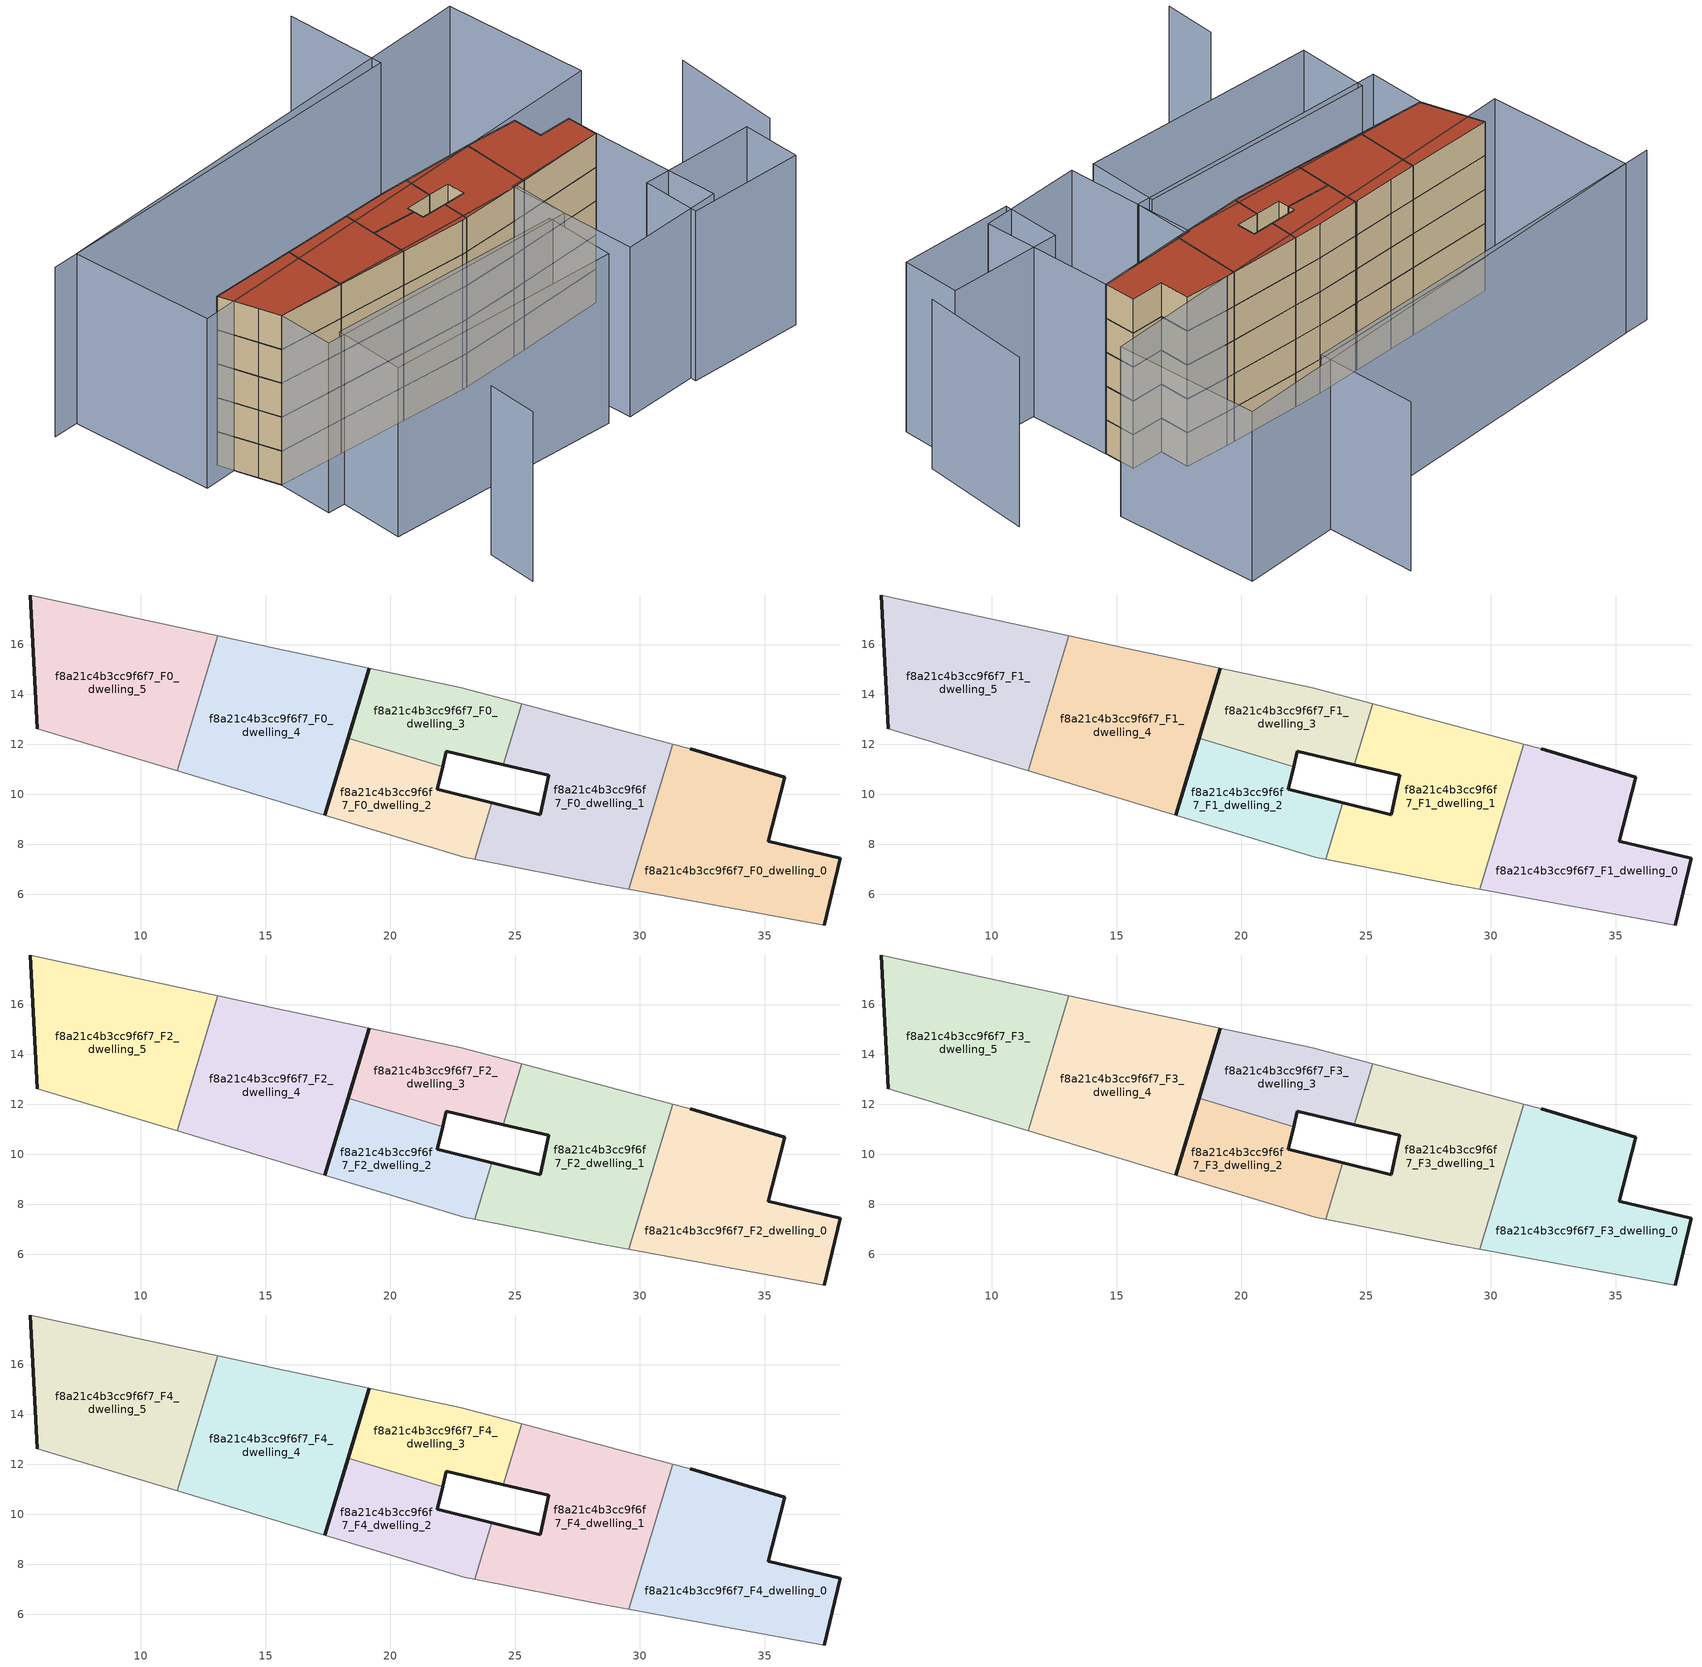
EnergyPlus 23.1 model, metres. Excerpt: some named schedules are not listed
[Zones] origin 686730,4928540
f8a21c4b3cc9f6f7_F0_dwelling_0
 floor ground (EU_floor_Construction): 37.38,4.76 38.02,7.43 35.14,8.12 35.8,10.68 32.02,11.83 31.31,12.01 29.56,6.19 z0
 wall outside (EU_wall_Construction): 32.02,11.83 35.8,10.68 35.14,8.12 38.02,7.43 37.38,4.76 z0:3
 wall adiabatic (EU_wall_Construction): 37.38,4.76 29.56,6.19 / 31.31,12.01 32.02,11.83 z0:3
 wall to f8a21c4b3cc9f6f7_F0_dwelling_1 (EU_wall_Construction): 29.56,6.19 31.31,12.01 z0:3
f8a21c4b3cc9f6f7_F0_dwelling_1
 floor ground (EU_floor_Construction): 29.56,6.19 31.31,12.01 25.26,13.63 24.52,11.19 26.35,10.75 26,9.18 24.06,9.67 23.38,7.39 28.44,6.39 z0
 wall outside (EU_wall_Construction): 24.06,9.67 26,9.18 26.35,10.75 24.52,11.19 z0:3
 wall to f8a21c4b3cc9f6f7_F0_dwelling_2 (EU_wall_Construction): 23.38,7.39 24.06,9.67 z0:3
 wall to f8a21c4b3cc9f6f7_F0_dwelling_3 (EU_wall_Construction): 24.52,11.19 25.26,13.63 z0:3
 wall adiabatic (EU_wall_Construction): 25.26,13.63 31.31,12.01 / 29.56,6.19 28.44,6.39 23.38,7.39 z0:3
f8a21c4b3cc9f6f7_F0_dwelling_2
 floor ground (EU_floor_Construction): 23.38,7.39 24.06,9.67 21.89,10.21 22.1,11.11 18.31,12.25 17.38,9.16 22.96,7.48 z0
 wall outside (EU_wall_Construction): 17.38,9.16 18.31,12.25 / 22.1,11.11 21.89,10.21 24.06,9.67 z0:3
 wall adiabatic (EU_wall_Construction): 23.38,7.39 22.96,7.48 17.38,9.16 z0:3
 wall to f8a21c4b3cc9f6f7_F0_dwelling_3 (EU_wall_Construction): 18.31,12.25 22.1,11.11 z0:3
f8a21c4b3cc9f6f7_F0_dwelling_3
 floor ground (EU_floor_Construction): 24.52,11.19 25.26,13.63 22.85,14.28 19.15,15.06 18.31,12.25 22.1,11.11 22.25,11.72 z0
 wall outside (EU_wall_Construction): 18.31,12.25 19.15,15.06 / 24.52,11.19 22.25,11.72 22.1,11.11 z0:3
 wall adiabatic (EU_wall_Construction): 19.15,15.06 22.85,14.28 25.26,13.63 z0:3
f8a21c4b3cc9f6f7_F0_dwelling_4
 floor ground (EU_floor_Construction): 17.38,9.16 19.15,15.06 18.97,15.09 15.47,15.83 13.09,16.34 11.46,10.94 z0
 wall outside (EU_wall_Construction): 19.15,15.06 17.38,9.16 z0:3
 wall adiabatic (EU_wall_Construction): 17.38,9.16 11.46,10.94 / 13.09,16.34 15.47,15.83 18.97,15.09 19.15,15.06 z0:3
 wall to f8a21c4b3cc9f6f7_F0_dwelling_5 (EU_wall_Construction): 11.46,10.94 13.09,16.34 z0:3
f8a21c4b3cc9f6f7_F0_dwelling_5
 floor ground (EU_floor_Construction): 11.46,10.94 13.09,16.34 5.58,17.99 5.75,14.54 5.85,12.63 z0
 wall outside (EU_wall_Construction): 5.85,12.63 5.75,14.54 5.58,17.99 z0:3
 wall adiabatic (EU_wall_Construction): 5.58,17.99 13.09,16.34 / 11.46,10.94 5.85,12.63 z0:3
f8a21c4b3cc9f6f7_F1_dwelling_0
 floor to f8a21c4b3cc9f6f7_F0_dwelling_0 (EU_floor_Construction): 37.38,4.76 38.02,7.43 35.14,8.12 35.8,10.68 32.02,11.83 31.31,12.01 29.56,6.19 z3
 wall outside (EU_wall_Construction): 32.02,11.83 35.8,10.68 35.14,8.12 38.02,7.43 37.38,4.76 z3:6
 wall adiabatic (EU_wall_Construction): 37.38,4.76 29.56,6.19 / 31.31,12.01 32.02,11.83 z3:6
 wall to f8a21c4b3cc9f6f7_F1_dwelling_1 (EU_wall_Construction): 29.56,6.19 31.31,12.01 z3:6
f8a21c4b3cc9f6f7_F1_dwelling_1
 floor to f8a21c4b3cc9f6f7_F0_dwelling_1 (EU_floor_Construction): 29.56,6.19 31.31,12.01 25.26,13.63 24.52,11.19 26.35,10.75 26,9.18 24.06,9.67 23.38,7.39 28.44,6.39 z3
 wall outside (EU_wall_Construction): 24.06,9.67 26,9.18 26.35,10.75 24.52,11.19 z3:6
 wall to f8a21c4b3cc9f6f7_F1_dwelling_2 (EU_wall_Construction): 23.38,7.39 24.06,9.67 z3:6
 wall to f8a21c4b3cc9f6f7_F1_dwelling_3 (EU_wall_Construction): 24.52,11.19 25.26,13.63 z3:6
 wall adiabatic (EU_wall_Construction): 25.26,13.63 31.31,12.01 / 29.56,6.19 28.44,6.39 23.38,7.39 z3:6
f8a21c4b3cc9f6f7_F1_dwelling_2
 floor to f8a21c4b3cc9f6f7_F0_dwelling_2 (EU_floor_Construction): 23.38,7.39 24.06,9.67 21.89,10.21 22.1,11.11 18.31,12.25 17.38,9.16 22.96,7.48 z3
 wall outside (EU_wall_Construction): 17.38,9.16 18.31,12.25 / 22.1,11.11 21.89,10.21 24.06,9.67 z3:6
 wall adiabatic (EU_wall_Construction): 23.38,7.39 22.96,7.48 17.38,9.16 z3:6
 wall to f8a21c4b3cc9f6f7_F1_dwelling_3 (EU_wall_Construction): 18.31,12.25 22.1,11.11 z3:6
f8a21c4b3cc9f6f7_F1_dwelling_3
 floor to f8a21c4b3cc9f6f7_F0_dwelling_3 (EU_floor_Construction): 24.52,11.19 25.26,13.63 22.85,14.28 19.15,15.06 18.31,12.25 22.1,11.11 22.25,11.72 z3
 wall outside (EU_wall_Construction): 18.31,12.25 19.15,15.06 / 24.52,11.19 22.25,11.72 22.1,11.11 z3:6
 wall adiabatic (EU_wall_Construction): 19.15,15.06 22.85,14.28 25.26,13.63 z3:6
f8a21c4b3cc9f6f7_F1_dwelling_4
 floor to f8a21c4b3cc9f6f7_F0_dwelling_4 (EU_floor_Construction): 17.38,9.16 19.15,15.06 18.97,15.09 15.47,15.83 13.09,16.34 11.46,10.94 z3
 wall outside (EU_wall_Construction): 19.15,15.06 17.38,9.16 z3:6
 wall adiabatic (EU_wall_Construction): 17.38,9.16 11.46,10.94 / 13.09,16.34 15.47,15.83 18.97,15.09 19.15,15.06 z3:6
 wall to f8a21c4b3cc9f6f7_F1_dwelling_5 (EU_wall_Construction): 11.46,10.94 13.09,16.34 z3:6
f8a21c4b3cc9f6f7_F1_dwelling_5
 floor to f8a21c4b3cc9f6f7_F0_dwelling_5 (EU_floor_Construction): 11.46,10.94 13.09,16.34 5.58,17.99 5.75,14.54 5.85,12.63 z3
 wall outside (EU_wall_Construction): 5.85,12.63 5.75,14.54 5.58,17.99 z3:6
 wall adiabatic (EU_wall_Construction): 5.58,17.99 13.09,16.34 / 11.46,10.94 5.85,12.63 z3:6
f8a21c4b3cc9f6f7_F2_dwelling_0
 floor to f8a21c4b3cc9f6f7_F1_dwelling_0 (EU_floor_Construction): 37.38,4.76 38.02,7.43 35.14,8.12 35.8,10.68 32.02,11.83 31.31,12.01 29.56,6.19 z6
 wall outside (EU_wall_Construction): 32.02,11.83 35.8,10.68 35.14,8.12 38.02,7.43 37.38,4.76 z6:9
 wall adiabatic (EU_wall_Construction): 37.38,4.76 29.56,6.19 / 31.31,12.01 32.02,11.83 z6:9
 wall to f8a21c4b3cc9f6f7_F2_dwelling_1 (EU_wall_Construction): 29.56,6.19 31.31,12.01 z6:9
f8a21c4b3cc9f6f7_F2_dwelling_1
 floor to f8a21c4b3cc9f6f7_F1_dwelling_1 (EU_floor_Construction): 29.56,6.19 31.31,12.01 25.26,13.63 24.52,11.19 26.35,10.75 26,9.18 24.06,9.67 23.38,7.39 28.44,6.39 z6
 wall outside (EU_wall_Construction): 24.06,9.67 26,9.18 26.35,10.75 24.52,11.19 z6:9
 wall to f8a21c4b3cc9f6f7_F2_dwelling_2 (EU_wall_Construction): 23.38,7.39 24.06,9.67 z6:9
 wall to f8a21c4b3cc9f6f7_F2_dwelling_3 (EU_wall_Construction): 24.52,11.19 25.26,13.63 z6:9
 wall adiabatic (EU_wall_Construction): 25.26,13.63 31.31,12.01 / 29.56,6.19 28.44,6.39 23.38,7.39 z6:9
f8a21c4b3cc9f6f7_F2_dwelling_2
 floor to f8a21c4b3cc9f6f7_F1_dwelling_2 (EU_floor_Construction): 23.38,7.39 24.06,9.67 21.89,10.21 22.1,11.11 18.31,12.25 17.38,9.16 22.96,7.48 z6
 wall outside (EU_wall_Construction): 17.38,9.16 18.31,12.25 / 22.1,11.11 21.89,10.21 24.06,9.67 z6:9
 wall adiabatic (EU_wall_Construction): 23.38,7.39 22.96,7.48 17.38,9.16 z6:9
 wall to f8a21c4b3cc9f6f7_F2_dwelling_3 (EU_wall_Construction): 18.31,12.25 22.1,11.11 z6:9
f8a21c4b3cc9f6f7_F2_dwelling_3
 floor to f8a21c4b3cc9f6f7_F1_dwelling_3 (EU_floor_Construction): 24.52,11.19 25.26,13.63 22.85,14.28 19.15,15.06 18.31,12.25 22.1,11.11 22.25,11.72 z6
 wall outside (EU_wall_Construction): 18.31,12.25 19.15,15.06 / 24.52,11.19 22.25,11.72 22.1,11.11 z6:9
 wall adiabatic (EU_wall_Construction): 19.15,15.06 22.85,14.28 25.26,13.63 z6:9
f8a21c4b3cc9f6f7_F2_dwelling_4
 floor to f8a21c4b3cc9f6f7_F1_dwelling_4 (EU_floor_Construction): 17.38,9.16 19.15,15.06 18.97,15.09 15.47,15.83 13.09,16.34 11.46,10.94 z6
 wall outside (EU_wall_Construction): 19.15,15.06 17.38,9.16 z6:9
 wall adiabatic (EU_wall_Construction): 17.38,9.16 11.46,10.94 / 13.09,16.34 15.47,15.83 18.97,15.09 19.15,15.06 z6:9
 wall to f8a21c4b3cc9f6f7_F2_dwelling_5 (EU_wall_Construction): 11.46,10.94 13.09,16.34 z6:9
f8a21c4b3cc9f6f7_F2_dwelling_5
 floor to f8a21c4b3cc9f6f7_F1_dwelling_5 (EU_floor_Construction): 11.46,10.94 13.09,16.34 5.58,17.99 5.75,14.54 5.85,12.63 z6
 wall outside (EU_wall_Construction): 5.85,12.63 5.75,14.54 5.58,17.99 z6:9
 wall adiabatic (EU_wall_Construction): 5.58,17.99 13.09,16.34 / 11.46,10.94 5.85,12.63 z6:9
f8a21c4b3cc9f6f7_F3_dwelling_0
 floor to f8a21c4b3cc9f6f7_F2_dwelling_0 (EU_floor_Construction): 37.38,4.76 38.02,7.43 35.14,8.12 35.8,10.68 32.02,11.83 31.31,12.01 29.56,6.19 z9
 wall outside (EU_wall_Construction): 32.02,11.83 35.8,10.68 35.14,8.12 38.02,7.43 37.38,4.76 z9:12
 wall adiabatic (EU_wall_Construction): 37.38,4.76 29.56,6.19 / 31.31,12.01 32.02,11.83 z9:12
 wall to f8a21c4b3cc9f6f7_F3_dwelling_1 (EU_wall_Construction): 29.56,6.19 31.31,12.01 z9:12
f8a21c4b3cc9f6f7_F3_dwelling_1
 floor to f8a21c4b3cc9f6f7_F2_dwelling_1 (EU_floor_Construction): 29.56,6.19 31.31,12.01 25.26,13.63 24.52,11.19 26.35,10.75 26,9.18 24.06,9.67 23.38,7.39 28.44,6.39 z9
 wall outside (EU_wall_Construction): 24.06,9.67 26,9.18 26.35,10.75 24.52,11.19 z9:12
 wall to f8a21c4b3cc9f6f7_F3_dwelling_2 (EU_wall_Construction): 23.38,7.39 24.06,9.67 z9:12
 wall to f8a21c4b3cc9f6f7_F3_dwelling_3 (EU_wall_Construction): 24.52,11.19 25.26,13.63 z9:12
 wall adiabatic (EU_wall_Construction): 25.26,13.63 31.31,12.01 / 29.56,6.19 28.44,6.39 23.38,7.39 z9:12
f8a21c4b3cc9f6f7_F3_dwelling_2
 floor to f8a21c4b3cc9f6f7_F2_dwelling_2 (EU_floor_Construction): 23.38,7.39 24.06,9.67 21.89,10.21 22.1,11.11 18.31,12.25 17.38,9.16 22.96,7.48 z9
 wall outside (EU_wall_Construction): 17.38,9.16 18.31,12.25 / 22.1,11.11 21.89,10.21 24.06,9.67 z9:12
 wall adiabatic (EU_wall_Construction): 23.38,7.39 22.96,7.48 17.38,9.16 z9:12
 wall to f8a21c4b3cc9f6f7_F3_dwelling_3 (EU_wall_Construction): 18.31,12.25 22.1,11.11 z9:12
f8a21c4b3cc9f6f7_F3_dwelling_3
 floor to f8a21c4b3cc9f6f7_F2_dwelling_3 (EU_floor_Construction): 24.52,11.19 25.26,13.63 22.85,14.28 19.15,15.06 18.31,12.25 22.1,11.11 22.25,11.72 z9
 wall outside (EU_wall_Construction): 18.31,12.25 19.15,15.06 / 24.52,11.19 22.25,11.72 22.1,11.11 z9:12
 wall adiabatic (EU_wall_Construction): 19.15,15.06 22.85,14.28 25.26,13.63 z9:12
f8a21c4b3cc9f6f7_F3_dwelling_4
 floor to f8a21c4b3cc9f6f7_F2_dwelling_4 (EU_floor_Construction): 17.38,9.16 19.15,15.06 18.97,15.09 15.47,15.83 13.09,16.34 11.46,10.94 z9
 wall outside (EU_wall_Construction): 19.15,15.06 17.38,9.16 z9:12
 wall adiabatic (EU_wall_Construction): 17.38,9.16 11.46,10.94 / 13.09,16.34 15.47,15.83 18.97,15.09 19.15,15.06 z9:12
 wall to f8a21c4b3cc9f6f7_F3_dwelling_5 (EU_wall_Construction): 11.46,10.94 13.09,16.34 z9:12
f8a21c4b3cc9f6f7_F3_dwelling_5
 floor to f8a21c4b3cc9f6f7_F2_dwelling_5 (EU_floor_Construction): 11.46,10.94 13.09,16.34 5.58,17.99 5.75,14.54 5.85,12.63 z9
 wall outside (EU_wall_Construction): 5.85,12.63 5.75,14.54 5.58,17.99 z9:12
 wall adiabatic (EU_wall_Construction): 5.58,17.99 13.09,16.34 / 11.46,10.94 5.85,12.63 z9:12
f8a21c4b3cc9f6f7_F4_dwelling_0
 floor to f8a21c4b3cc9f6f7_F3_dwelling_0 (EU_floor_Construction): 37.38,4.76 38.02,7.43 35.14,8.12 35.8,10.68 32.02,11.83 31.31,12.01 29.56,6.19 z12
 wall outside (EU_wall_Construction): 32.02,11.83 35.8,10.68 35.14,8.12 38.02,7.43 37.38,4.76 z12:15
 wall adiabatic (EU_wall_Construction): 37.38,4.76 29.56,6.19 / 31.31,12.01 32.02,11.83 z12:15
 wall to f8a21c4b3cc9f6f7_F4_dwelling_1 (EU_wall_Construction): 29.56,6.19 31.31,12.01 z12:15
 roof outside (EU_roof_Construction): 35.8,10.68 35.14,8.12 38.02,7.43 37.38,4.76 29.56,6.19 31.31,12.01 32.02,11.83 z15
f8a21c4b3cc9f6f7_F4_dwelling_1
 floor to f8a21c4b3cc9f6f7_F3_dwelling_1 (EU_floor_Construction): 29.56,6.19 31.31,12.01 25.26,13.63 24.52,11.19 26.35,10.75 26,9.18 24.06,9.67 23.38,7.39 28.44,6.39 z12
 wall outside (EU_wall_Construction): 24.06,9.67 26,9.18 26.35,10.75 24.52,11.19 z12:15
 wall to f8a21c4b3cc9f6f7_F4_dwelling_2 (EU_wall_Construction): 23.38,7.39 24.06,9.67 z12:15
 wall to f8a21c4b3cc9f6f7_F4_dwelling_3 (EU_wall_Construction): 24.52,11.19 25.26,13.63 z12:15
 wall adiabatic (EU_wall_Construction): 25.26,13.63 31.31,12.01 / 29.56,6.19 28.44,6.39 23.38,7.39 z12:15
 roof outside (EU_roof_Construction): 31.31,12.01 29.56,6.19 28.44,6.39 23.38,7.39 24.06,9.67 26,9.18 26.35,10.75 24.52,11.19 25.26,13.63 z15
f8a21c4b3cc9f6f7_F4_dwelling_2
 floor to f8a21c4b3cc9f6f7_F3_dwelling_2 (EU_floor_Construction): 23.38,7.39 24.06,9.67 21.89,10.21 22.1,11.11 18.31,12.25 17.38,9.16 22.96,7.48 z12
 wall outside (EU_wall_Construction): 17.38,9.16 18.31,12.25 / 22.1,11.11 21.89,10.21 24.06,9.67 z12:15
 wall adiabatic (EU_wall_Construction): 23.38,7.39 22.96,7.48 17.38,9.16 z12:15
 wall to f8a21c4b3cc9f6f7_F4_dwelling_3 (EU_wall_Construction): 18.31,12.25 22.1,11.11 z12:15
 roof outside (EU_roof_Construction): 22.1,11.11 21.89,10.21 24.06,9.67 23.38,7.39 22.96,7.48 17.38,9.16 18.31,12.25 z15
f8a21c4b3cc9f6f7_F4_dwelling_3
 floor to f8a21c4b3cc9f6f7_F3_dwelling_3 (EU_floor_Construction): 24.52,11.19 25.26,13.63 22.85,14.28 19.15,15.06 18.31,12.25 22.1,11.11 22.25,11.72 z12
 wall outside (EU_wall_Construction): 18.31,12.25 19.15,15.06 / 24.52,11.19 22.25,11.72 22.1,11.11 z12:15
 wall adiabatic (EU_wall_Construction): 19.15,15.06 22.85,14.28 25.26,13.63 z12:15
 roof outside (EU_roof_Construction): 25.26,13.63 24.52,11.19 22.25,11.72 22.1,11.11 18.31,12.25 19.15,15.06 22.85,14.28 z15
f8a21c4b3cc9f6f7_F4_dwelling_4
 floor to f8a21c4b3cc9f6f7_F3_dwelling_4 (EU_floor_Construction): 17.38,9.16 19.15,15.06 18.97,15.09 15.47,15.83 13.09,16.34 11.46,10.94 z12
 wall outside (EU_wall_Construction): 19.15,15.06 17.38,9.16 z12:15
 wall adiabatic (EU_wall_Construction): 17.38,9.16 11.46,10.94 / 13.09,16.34 15.47,15.83 18.97,15.09 19.15,15.06 z12:15
 wall to f8a21c4b3cc9f6f7_F4_dwelling_5 (EU_wall_Construction): 11.46,10.94 13.09,16.34 z12:15
 roof outside (EU_roof_Construction): 18.97,15.09 19.15,15.06 17.38,9.16 11.46,10.94 13.09,16.34 15.47,15.83 z15
f8a21c4b3cc9f6f7_F4_dwelling_5
 floor to f8a21c4b3cc9f6f7_F3_dwelling_5 (EU_floor_Construction): 11.46,10.94 13.09,16.34 5.58,17.99 5.75,14.54 5.85,12.63 z12
 wall outside (EU_wall_Construction): 5.85,12.63 5.75,14.54 5.58,17.99 z12:15
 wall adiabatic (EU_wall_Construction): 5.58,17.99 13.09,16.34 / 11.46,10.94 5.85,12.63 z12:15
 roof outside (EU_roof_Construction): 13.09,16.34 11.46,10.94 5.85,12.63 5.75,14.54 5.58,17.99 z15
shading: 4.64,-9.22 5.95,-4.94 / 45.43,-5.12 48.57,4.05 / 38.92,31.36 37.13,22.77 / 37.13,22.77 2.77,29.92 / 24.69,-3.81 4.5,2.01 / 4.5,2.01 6.22,8 / 6.22,8 26.42,2.18 / 26.42,2.18 24.69,-3.81 / 42.32,-9.14 32.54,-6.49 / 32.54,-6.49 33.87,-1.59 / 33.87,-1.59 43.65,-4.24 / 43.65,-4.24 42.32,-9.14 / 26.19,-4.71 28.47,6.57 / 28.47,6.57 37.38,4.77 / 37.38,4.77 35.1,-6.51 / 35.1,-6.51 26.19,-4.71 / 5.01,29.48 45.88,22.11 / 45.88,22.11 43.65,9.73 / 43.65,9.73 2.78,17.1 / 2.78,17.1 5.01,29.48 / 5.85,12.64 28.76,6.3 / 28.76,6.3 27.46,1.6 / 27.46,1.6 4.55,7.94 / 4.55,7.94 5.85,12.64 z0:15
[Building]
EU S2 Campaign: North Axis=0; Terrain=City; Solar Distribution=FullExterior
[Site:Location]
Bologna: Latitude=44.5; Longitude=11.25; Time Zone=1; Elevation=37
[SizingPeriod:WeatherFileDays]
AnnualSizingPeriod: Begin Month=1; Begin Day of Month=1; End Month=12; End Day of Month=31; Day of Week for Start Day=Monday; Use Weather File Daylight Saving Period=No; Use Weather File Rain and Snow Indicators=No
[MATERIAL]
EU_InternalMass_Material: Roughness=MediumRough; Thickness=0.1; Conductivity=1; Density=1800; Specific Heat=900; Thermal Absorptance=0.9; Solar Absorptance=0.7; Visible Absorptance=0.7
[MATERIAL:NOMASS] Roughness=MediumRough; Thermal Absorptance=0.9; Solar Absorptance=0.7; Visible Absorptance=0.7
Name | Thermal Resistance
EU_wall_NoMass | 0.779417
EU_roof_NoMass | 0.435466
EU_floor_NoMass | 0.588222
[CONSTRUCTION]
EU_wall_Construction: EU_wall_NoMass
EU_roof_Construction: EU_roof_NoMass
EU_floor_Construction: EU_floor_NoMass
EU_InternalMass_Construction: EU_InternalMass_Material
[ZONE] Type=1; Multiplier=1; Ceiling Height=autocalculate; Floor Area=autocalculate; Part of Total Floor Area=Yes
Name | Volume
f8a21c4b3cc9f6f7_F0_dwelling_0; f8a21c4b3cc9f6f7_F1_dwelling_0; f8a21c4b3cc9f6f7_F2_dwelling_0; f8a21c4b3cc9f6f7_F3_dwelling_0; f8a21c4b3cc9f6f7_F4_dwelling_0 | 109.214
f8a21c4b3cc9f6f7_F0_dwelling_1; f8a21c4b3cc9f6f7_F1_dwelling_1; f8a21c4b3cc9f6f7_F2_dwelling_1; f8a21c4b3cc9f6f7_F3_dwelling_1; f8a21c4b3cc9f6f7_F4_dwelling_1; f8a21c4b3cc9f6f7_F0_dwelling_4; f8a21c4b3cc9f6f7_F1_dwelling_4; f8a21c4b3cc9f6f7_F2_dwelling_4; f8a21c4b3cc9f6f7_F3_dwelling_4; f8a21c4b3cc9f6f7_F4_dwelling_4 | 109.211
f8a21c4b3cc9f6f7_F0_dwelling_2; f8a21c4b3cc9f6f7_F1_dwelling_2; f8a21c4b3cc9f6f7_F2_dwelling_2; f8a21c4b3cc9f6f7_F3_dwelling_2; f8a21c4b3cc9f6f7_F4_dwelling_2 | 54.6116
f8a21c4b3cc9f6f7_F0_dwelling_3; f8a21c4b3cc9f6f7_F1_dwelling_3; f8a21c4b3cc9f6f7_F2_dwelling_3; f8a21c4b3cc9f6f7_F3_dwelling_3; f8a21c4b3cc9f6f7_F4_dwelling_3 | 54.6101
f8a21c4b3cc9f6f7_F0_dwelling_5; f8a21c4b3cc9f6f7_F1_dwelling_5; f8a21c4b3cc9f6f7_F2_dwelling_5; f8a21c4b3cc9f6f7_F3_dwelling_5; f8a21c4b3cc9f6f7_F4_dwelling_5 | 109.229
[INTERNALMASS] Construction=EU_InternalMass_Construction
Name | Zone or ZoneList | Surface Area
f8a21c4b3cc9f6f7_F0_dwelling_0_EU_InternalMass | f8a21c4b3cc9f6f7_F0_dwelling_0 | 36.4046
f8a21c4b3cc9f6f7_F0_dwelling_1_EU_InternalMass | f8a21c4b3cc9f6f7_F0_dwelling_1 | 36.4038
f8a21c4b3cc9f6f7_F0_dwelling_2_EU_InternalMass | f8a21c4b3cc9f6f7_F0_dwelling_2 | 18.2039
f8a21c4b3cc9f6f7_F0_dwelling_3_EU_InternalMass | f8a21c4b3cc9f6f7_F0_dwelling_3 | 18.203
f8a21c4b3cc9f6f7_F0_dwelling_4_EU_InternalMass | f8a21c4b3cc9f6f7_F0_dwelling_4 | 36.4036
f8a21c4b3cc9f6f7_F0_dwelling_5_EU_InternalMass | f8a21c4b3cc9f6f7_F0_dwelling_5 | 36.4093
f8a21c4b3cc9f6f7_F1_dwelling_0_EU_InternalMass | f8a21c4b3cc9f6f7_F1_dwelling_0 | 36.4046
f8a21c4b3cc9f6f7_F1_dwelling_1_EU_InternalMass | f8a21c4b3cc9f6f7_F1_dwelling_1 | 36.4038
f8a21c4b3cc9f6f7_F1_dwelling_2_EU_InternalMass | f8a21c4b3cc9f6f7_F1_dwelling_2 | 18.2039
f8a21c4b3cc9f6f7_F1_dwelling_3_EU_InternalMass | f8a21c4b3cc9f6f7_F1_dwelling_3 | 18.203
f8a21c4b3cc9f6f7_F1_dwelling_4_EU_InternalMass | f8a21c4b3cc9f6f7_F1_dwelling_4 | 36.4036
f8a21c4b3cc9f6f7_F1_dwelling_5_EU_InternalMass | f8a21c4b3cc9f6f7_F1_dwelling_5 | 36.4093
f8a21c4b3cc9f6f7_F2_dwelling_0_EU_InternalMass | f8a21c4b3cc9f6f7_F2_dwelling_0 | 36.4046
f8a21c4b3cc9f6f7_F2_dwelling_1_EU_InternalMass | f8a21c4b3cc9f6f7_F2_dwelling_1 | 36.4038
f8a21c4b3cc9f6f7_F2_dwelling_2_EU_InternalMass | f8a21c4b3cc9f6f7_F2_dwelling_2 | 18.2039
f8a21c4b3cc9f6f7_F2_dwelling_3_EU_InternalMass | f8a21c4b3cc9f6f7_F2_dwelling_3 | 18.203
f8a21c4b3cc9f6f7_F2_dwelling_4_EU_InternalMass | f8a21c4b3cc9f6f7_F2_dwelling_4 | 36.4036
f8a21c4b3cc9f6f7_F2_dwelling_5_EU_InternalMass | f8a21c4b3cc9f6f7_F2_dwelling_5 | 36.4093
f8a21c4b3cc9f6f7_F3_dwelling_0_EU_InternalMass | f8a21c4b3cc9f6f7_F3_dwelling_0 | 36.4046
f8a21c4b3cc9f6f7_F3_dwelling_1_EU_InternalMass | f8a21c4b3cc9f6f7_F3_dwelling_1 | 36.4038
f8a21c4b3cc9f6f7_F3_dwelling_2_EU_InternalMass | f8a21c4b3cc9f6f7_F3_dwelling_2 | 18.2039
f8a21c4b3cc9f6f7_F3_dwelling_3_EU_InternalMass | f8a21c4b3cc9f6f7_F3_dwelling_3 | 18.203
f8a21c4b3cc9f6f7_F3_dwelling_4_EU_InternalMass | f8a21c4b3cc9f6f7_F3_dwelling_4 | 36.4036
f8a21c4b3cc9f6f7_F3_dwelling_5_EU_InternalMass | f8a21c4b3cc9f6f7_F3_dwelling_5 | 36.4093
f8a21c4b3cc9f6f7_F4_dwelling_0_EU_InternalMass | f8a21c4b3cc9f6f7_F4_dwelling_0 | 36.4046
f8a21c4b3cc9f6f7_F4_dwelling_1_EU_InternalMass | f8a21c4b3cc9f6f7_F4_dwelling_1 | 36.4038
f8a21c4b3cc9f6f7_F4_dwelling_2_EU_InternalMass | f8a21c4b3cc9f6f7_F4_dwelling_2 | 18.2039
f8a21c4b3cc9f6f7_F4_dwelling_3_EU_InternalMass | f8a21c4b3cc9f6f7_F4_dwelling_3 | 18.203
f8a21c4b3cc9f6f7_F4_dwelling_4_EU_InternalMass | f8a21c4b3cc9f6f7_F4_dwelling_4 | 36.4036
f8a21c4b3cc9f6f7_F4_dwelling_5_EU_InternalMass | f8a21c4b3cc9f6f7_F4_dwelling_5 | 36.4093
[OTHEREQUIPMENT] Fuel Type=Electricity; Design Level Calculation Method=Watts/Area; Power per Zone Floor Area=1; Fraction Latent=0; Fraction Radiant=0; Fraction Lost=0; Carbon Dioxide Generation Rate=0; EndUse Subcategory=EU_Step8_InternalGains
Name | Zone or ZoneList or Space or SpaceList | Schedule
EU_Step8_InternalGain_f8a21c4b3cc9f6f7_F0_dwelling_0_f000 | f8a21c4b3cc9f6f7_F0_dwelling_0 | EU_Step8_GainSchedule_f8a21c4b3cc9f6f7_F0_dwelling_0_f000
EU_Step8_InternalGain_f8a21c4b3cc9f6f7_F0_dwelling_1_f000 | f8a21c4b3cc9f6f7_F0_dwelling_1 | EU_Step8_GainSchedule_f8a21c4b3cc9f6f7_F0_dwelling_1_f000
EU_Step8_InternalGain_f8a21c4b3cc9f6f7_F0_dwelling_2_f000 | f8a21c4b3cc9f6f7_F0_dwelling_2 | EU_Step8_GainSchedule_f8a21c4b3cc9f6f7_F0_dwelling_2_f000
EU_Step8_InternalGain_f8a21c4b3cc9f6f7_F0_dwelling_3_f000 | f8a21c4b3cc9f6f7_F0_dwelling_3 | EU_Step8_GainSchedule_f8a21c4b3cc9f6f7_F0_dwelling_3_f000
EU_Step8_InternalGain_f8a21c4b3cc9f6f7_F0_dwelling_4_f000 | f8a21c4b3cc9f6f7_F0_dwelling_4 | EU_Step8_GainSchedule_f8a21c4b3cc9f6f7_F0_dwelling_4_f000
EU_Step8_InternalGain_f8a21c4b3cc9f6f7_F0_dwelling_5_f000 | f8a21c4b3cc9f6f7_F0_dwelling_5 | EU_Step8_GainSchedule_f8a21c4b3cc9f6f7_F0_dwelling_5_f000
EU_Step8_InternalGain_f8a21c4b3cc9f6f7_F1_dwelling_0_f000 | f8a21c4b3cc9f6f7_F1_dwelling_0 | EU_Step8_GainSchedule_f8a21c4b3cc9f6f7_F1_dwelling_0_f000
EU_Step8_InternalGain_f8a21c4b3cc9f6f7_F1_dwelling_1_f000 | f8a21c4b3cc9f6f7_F1_dwelling_1 | EU_Step8_GainSchedule_f8a21c4b3cc9f6f7_F1_dwelling_1_f000
EU_Step8_InternalGain_f8a21c4b3cc9f6f7_F1_dwelling_2_f000 | f8a21c4b3cc9f6f7_F1_dwelling_2 | EU_Step8_GainSchedule_f8a21c4b3cc9f6f7_F1_dwelling_2_f000
EU_Step8_InternalGain_f8a21c4b3cc9f6f7_F1_dwelling_3_f000 | f8a21c4b3cc9f6f7_F1_dwelling_3 | EU_Step8_GainSchedule_f8a21c4b3cc9f6f7_F1_dwelling_3_f000
EU_Step8_InternalGain_f8a21c4b3cc9f6f7_F1_dwelling_4_f000 | f8a21c4b3cc9f6f7_F1_dwelling_4 | EU_Step8_GainSchedule_f8a21c4b3cc9f6f7_F1_dwelling_4_f000
EU_Step8_InternalGain_f8a21c4b3cc9f6f7_F1_dwelling_5_f000 | f8a21c4b3cc9f6f7_F1_dwelling_5 | EU_Step8_GainSchedule_f8a21c4b3cc9f6f7_F1_dwelling_5_f000
EU_Step8_InternalGain_f8a21c4b3cc9f6f7_F2_dwelling_0_f000 | f8a21c4b3cc9f6f7_F2_dwelling_0 | EU_Step8_GainSchedule_f8a21c4b3cc9f6f7_F2_dwelling_0_f000
EU_Step8_InternalGain_f8a21c4b3cc9f6f7_F2_dwelling_1_f000 | f8a21c4b3cc9f6f7_F2_dwelling_1 | EU_Step8_GainSchedule_f8a21c4b3cc9f6f7_F2_dwelling_1_f000
EU_Step8_InternalGain_f8a21c4b3cc9f6f7_F2_dwelling_2_f000 | f8a21c4b3cc9f6f7_F2_dwelling_2 | EU_Step8_GainSchedule_f8a21c4b3cc9f6f7_F2_dwelling_2_f000
EU_Step8_InternalGain_f8a21c4b3cc9f6f7_F2_dwelling_3_f000 | f8a21c4b3cc9f6f7_F2_dwelling_3 | EU_Step8_GainSchedule_f8a21c4b3cc9f6f7_F2_dwelling_3_f000
EU_Step8_InternalGain_f8a21c4b3cc9f6f7_F2_dwelling_4_f000 | f8a21c4b3cc9f6f7_F2_dwelling_4 | EU_Step8_GainSchedule_f8a21c4b3cc9f6f7_F2_dwelling_4_f000
EU_Step8_InternalGain_f8a21c4b3cc9f6f7_F2_dwelling_5_f000 | f8a21c4b3cc9f6f7_F2_dwelling_5 | EU_Step8_GainSchedule_f8a21c4b3cc9f6f7_F2_dwelling_5_f000
EU_Step8_InternalGain_f8a21c4b3cc9f6f7_F3_dwelling_0_f000 | f8a21c4b3cc9f6f7_F3_dwelling_0 | EU_Step8_GainSchedule_f8a21c4b3cc9f6f7_F3_dwelling_0_f000
EU_Step8_InternalGain_f8a21c4b3cc9f6f7_F3_dwelling_1_f000 | f8a21c4b3cc9f6f7_F3_dwelling_1 | EU_Step8_GainSchedule_f8a21c4b3cc9f6f7_F3_dwelling_1_f000
EU_Step8_InternalGain_f8a21c4b3cc9f6f7_F3_dwelling_2_f000 | f8a21c4b3cc9f6f7_F3_dwelling_2 | EU_Step8_GainSchedule_f8a21c4b3cc9f6f7_F3_dwelling_2_f000
EU_Step8_InternalGain_f8a21c4b3cc9f6f7_F3_dwelling_3_f000 | f8a21c4b3cc9f6f7_F3_dwelling_3 | EU_Step8_GainSchedule_f8a21c4b3cc9f6f7_F3_dwelling_3_f000
EU_Step8_InternalGain_f8a21c4b3cc9f6f7_F3_dwelling_4_f000 | f8a21c4b3cc9f6f7_F3_dwelling_4 | EU_Step8_GainSchedule_f8a21c4b3cc9f6f7_F3_dwelling_4_f000
EU_Step8_InternalGain_f8a21c4b3cc9f6f7_F3_dwelling_5_f000 | f8a21c4b3cc9f6f7_F3_dwelling_5 | EU_Step8_GainSchedule_f8a21c4b3cc9f6f7_F3_dwelling_5_f000
EU_Step8_InternalGain_f8a21c4b3cc9f6f7_F4_dwelling_0_f000 | f8a21c4b3cc9f6f7_F4_dwelling_0 | EU_Step8_GainSchedule_f8a21c4b3cc9f6f7_F4_dwelling_0_f000
EU_Step8_InternalGain_f8a21c4b3cc9f6f7_F4_dwelling_1_f000 | f8a21c4b3cc9f6f7_F4_dwelling_1 | EU_Step8_GainSchedule_f8a21c4b3cc9f6f7_F4_dwelling_1_f000
EU_Step8_InternalGain_f8a21c4b3cc9f6f7_F4_dwelling_2_f000 | f8a21c4b3cc9f6f7_F4_dwelling_2 | EU_Step8_GainSchedule_f8a21c4b3cc9f6f7_F4_dwelling_2_f000
EU_Step8_InternalGain_f8a21c4b3cc9f6f7_F4_dwelling_3_f000 | f8a21c4b3cc9f6f7_F4_dwelling_3 | EU_Step8_GainSchedule_f8a21c4b3cc9f6f7_F4_dwelling_3_f000
EU_Step8_InternalGain_f8a21c4b3cc9f6f7_F4_dwelling_4_f000 | f8a21c4b3cc9f6f7_F4_dwelling_4 | EU_Step8_GainSchedule_f8a21c4b3cc9f6f7_F4_dwelling_4_f000
EU_Step8_InternalGain_f8a21c4b3cc9f6f7_F4_dwelling_5_f000 | f8a21c4b3cc9f6f7_F4_dwelling_5 | EU_Step8_GainSchedule_f8a21c4b3cc9f6f7_F4_dwelling_5_f000
[ZONEVENTILATION:DESIGNFLOWRATE] Schedule=EU_AlwaysOn; Design Flow Rate Calculation Method=AirChanges/Hour; Air Changes per Hour=0.712058; Ventilation Type=Natural; Fan Pressure Rise=0; Fan Total Efficiency=1; Constant Term Coefficient=1; Temperature Term Coefficient=0; Velocity Term Coefficient=0; Velocity Squared Term Coefficient=0; Minimum Indoor Temperature=-100; Maximum Indoor Temperature=100; Delta Temperature=-100; Minimum Outdoor Temperature=-100; Maximum Outdoor Temperature=100; Maximum Wind Speed=40
Name | Zone or ZoneList or Space or SpaceList
EU_ConstantAir_f8a21c4b3cc9f6f7_F0_dwelling_0 | f8a21c4b3cc9f6f7_F0_dwelling_0
EU_ConstantAir_f8a21c4b3cc9f6f7_F0_dwelling_1 | f8a21c4b3cc9f6f7_F0_dwelling_1
EU_ConstantAir_f8a21c4b3cc9f6f7_F0_dwelling_2 | f8a21c4b3cc9f6f7_F0_dwelling_2
EU_ConstantAir_f8a21c4b3cc9f6f7_F0_dwelling_3 | f8a21c4b3cc9f6f7_F0_dwelling_3
EU_ConstantAir_f8a21c4b3cc9f6f7_F0_dwelling_4 | f8a21c4b3cc9f6f7_F0_dwelling_4
EU_ConstantAir_f8a21c4b3cc9f6f7_F0_dwelling_5 | f8a21c4b3cc9f6f7_F0_dwelling_5
EU_ConstantAir_f8a21c4b3cc9f6f7_F1_dwelling_0 | f8a21c4b3cc9f6f7_F1_dwelling_0
EU_ConstantAir_f8a21c4b3cc9f6f7_F1_dwelling_1 | f8a21c4b3cc9f6f7_F1_dwelling_1
EU_ConstantAir_f8a21c4b3cc9f6f7_F1_dwelling_2 | f8a21c4b3cc9f6f7_F1_dwelling_2
EU_ConstantAir_f8a21c4b3cc9f6f7_F1_dwelling_3 | f8a21c4b3cc9f6f7_F1_dwelling_3
EU_ConstantAir_f8a21c4b3cc9f6f7_F1_dwelling_4 | f8a21c4b3cc9f6f7_F1_dwelling_4
EU_ConstantAir_f8a21c4b3cc9f6f7_F1_dwelling_5 | f8a21c4b3cc9f6f7_F1_dwelling_5
EU_ConstantAir_f8a21c4b3cc9f6f7_F2_dwelling_0 | f8a21c4b3cc9f6f7_F2_dwelling_0
EU_ConstantAir_f8a21c4b3cc9f6f7_F2_dwelling_1 | f8a21c4b3cc9f6f7_F2_dwelling_1
EU_ConstantAir_f8a21c4b3cc9f6f7_F2_dwelling_2 | f8a21c4b3cc9f6f7_F2_dwelling_2
EU_ConstantAir_f8a21c4b3cc9f6f7_F2_dwelling_3 | f8a21c4b3cc9f6f7_F2_dwelling_3
EU_ConstantAir_f8a21c4b3cc9f6f7_F2_dwelling_4 | f8a21c4b3cc9f6f7_F2_dwelling_4
EU_ConstantAir_f8a21c4b3cc9f6f7_F2_dwelling_5 | f8a21c4b3cc9f6f7_F2_dwelling_5
EU_ConstantAir_f8a21c4b3cc9f6f7_F3_dwelling_0 | f8a21c4b3cc9f6f7_F3_dwelling_0
EU_ConstantAir_f8a21c4b3cc9f6f7_F3_dwelling_1 | f8a21c4b3cc9f6f7_F3_dwelling_1
EU_ConstantAir_f8a21c4b3cc9f6f7_F3_dwelling_2 | f8a21c4b3cc9f6f7_F3_dwelling_2
EU_ConstantAir_f8a21c4b3cc9f6f7_F3_dwelling_3 | f8a21c4b3cc9f6f7_F3_dwelling_3
EU_ConstantAir_f8a21c4b3cc9f6f7_F3_dwelling_4 | f8a21c4b3cc9f6f7_F3_dwelling_4
EU_ConstantAir_f8a21c4b3cc9f6f7_F3_dwelling_5 | f8a21c4b3cc9f6f7_F3_dwelling_5
EU_ConstantAir_f8a21c4b3cc9f6f7_F4_dwelling_0 | f8a21c4b3cc9f6f7_F4_dwelling_0
EU_ConstantAir_f8a21c4b3cc9f6f7_F4_dwelling_1 | f8a21c4b3cc9f6f7_F4_dwelling_1
EU_ConstantAir_f8a21c4b3cc9f6f7_F4_dwelling_2 | f8a21c4b3cc9f6f7_F4_dwelling_2
EU_ConstantAir_f8a21c4b3cc9f6f7_F4_dwelling_3 | f8a21c4b3cc9f6f7_F4_dwelling_3
EU_ConstantAir_f8a21c4b3cc9f6f7_F4_dwelling_4 | f8a21c4b3cc9f6f7_F4_dwelling_4
EU_ConstantAir_f8a21c4b3cc9f6f7_F4_dwelling_5 | f8a21c4b3cc9f6f7_F4_dwelling_5
[HVACTEMPLATE:THERMOSTAT] Constant Heating Setpoint=20; Constant Cooling Setpoint=50
EU_HeatOnly_f8a21c4b3cc9f6f7_F0_dwelling_0; EU_HeatOnly_f8a21c4b3cc9f6f7_F0_dwelling_1; EU_HeatOnly_f8a21c4b3cc9f6f7_F0_dwelling_2; EU_HeatOnly_f8a21c4b3cc9f6f7_F0_dwelling_3; EU_HeatOnly_f8a21c4b3cc9f6f7_F0_dwelling_4; EU_HeatOnly_f8a21c4b3cc9f6f7_F0_dwelling_5; EU_HeatOnly_f8a21c4b3cc9f6f7_F1_dwelling_0; EU_HeatOnly_f8a21c4b3cc9f6f7_F1_dwelling_1; EU_HeatOnly_f8a21c4b3cc9f6f7_F1_dwelling_2; EU_HeatOnly_f8a21c4b3cc9f6f7_F1_dwelling_3; EU_HeatOnly_f8a21c4b3cc9f6f7_F1_dwelling_4; EU_HeatOnly_f8a21c4b3cc9f6f7_F1_dwelling_5; EU_HeatOnly_f8a21c4b3cc9f6f7_F2_dwelling_0; EU_HeatOnly_f8a21c4b3cc9f6f7_F2_dwelling_1; EU_HeatOnly_f8a21c4b3cc9f6f7_F2_dwelling_2; EU_HeatOnly_f8a21c4b3cc9f6f7_F2_dwelling_3; EU_HeatOnly_f8a21c4b3cc9f6f7_F2_dwelling_4; EU_HeatOnly_f8a21c4b3cc9f6f7_F2_dwelling_5; EU_HeatOnly_f8a21c4b3cc9f6f7_F3_dwelling_0; EU_HeatOnly_f8a21c4b3cc9f6f7_F3_dwelling_1; EU_HeatOnly_f8a21c4b3cc9f6f7_F3_dwelling_2; EU_HeatOnly_f8a21c4b3cc9f6f7_F3_dwelling_3; EU_HeatOnly_f8a21c4b3cc9f6f7_F3_dwelling_4; EU_HeatOnly_f8a21c4b3cc9f6f7_F3_dwelling_5; EU_HeatOnly_f8a21c4b3cc9f6f7_F4_dwelling_0; EU_HeatOnly_f8a21c4b3cc9f6f7_F4_dwelling_1; EU_HeatOnly_f8a21c4b3cc9f6f7_F4_dwelling_2; EU_HeatOnly_f8a21c4b3cc9f6f7_F4_dwelling_3; EU_HeatOnly_f8a21c4b3cc9f6f7_F4_dwelling_4; EU_HeatOnly_f8a21c4b3cc9f6f7_F4_dwelling_5
[HVACTEMPLATE:ZONE:IDEALLOADSAIRSYSTEM] System Availability Schedule=EU_AlwaysOn; Maximum Heating Supply Air Temperature=50; Minimum Cooling Supply Air Temperature=13; Maximum Heating Supply Air Humidity Ratio=0.0156; Minimum Cooling Supply Air Humidity Ratio=0.0077; Heating Limit=NoLimit; Cooling Limit=NoLimit; Heating Availability Schedule=EU_AlwaysOn; Cooling Availability Schedule=EU_CoolingOff; Dehumidification Control Type=ConstantSensibleHeatRatio; Cooling Sensible Heat Ratio=0.7; Dehumidification Setpoint=60; Humidification Control Type=None; Humidification Setpoint=30; Outdoor Air Method=None; Outdoor Air Flow Rate per Person=0.00944; Outdoor Air Flow Rate per Zone Floor Area=0; Outdoor Air Flow Rate per Zone=0; Demand Controlled Ventilation Type=None; Outdoor Air Economizer Type=NoEconomizer; Heat Recovery Type=None; Sensible Heat Recovery Effectiveness=0.7; Latent Heat Recovery Effectiveness=0.65
Name | Template Thermostat
f8a21c4b3cc9f6f7_F0_dwelling_0 | EU_HeatOnly_f8a21c4b3cc9f6f7_F0_dwelling_0
f8a21c4b3cc9f6f7_F0_dwelling_1 | EU_HeatOnly_f8a21c4b3cc9f6f7_F0_dwelling_1
f8a21c4b3cc9f6f7_F0_dwelling_2 | EU_HeatOnly_f8a21c4b3cc9f6f7_F0_dwelling_2
f8a21c4b3cc9f6f7_F0_dwelling_3 | EU_HeatOnly_f8a21c4b3cc9f6f7_F0_dwelling_3
f8a21c4b3cc9f6f7_F0_dwelling_4 | EU_HeatOnly_f8a21c4b3cc9f6f7_F0_dwelling_4
f8a21c4b3cc9f6f7_F0_dwelling_5 | EU_HeatOnly_f8a21c4b3cc9f6f7_F0_dwelling_5
f8a21c4b3cc9f6f7_F1_dwelling_0 | EU_HeatOnly_f8a21c4b3cc9f6f7_F1_dwelling_0
f8a21c4b3cc9f6f7_F1_dwelling_1 | EU_HeatOnly_f8a21c4b3cc9f6f7_F1_dwelling_1
f8a21c4b3cc9f6f7_F1_dwelling_2 | EU_HeatOnly_f8a21c4b3cc9f6f7_F1_dwelling_2
f8a21c4b3cc9f6f7_F1_dwelling_3 | EU_HeatOnly_f8a21c4b3cc9f6f7_F1_dwelling_3
f8a21c4b3cc9f6f7_F1_dwelling_4 | EU_HeatOnly_f8a21c4b3cc9f6f7_F1_dwelling_4
f8a21c4b3cc9f6f7_F1_dwelling_5 | EU_HeatOnly_f8a21c4b3cc9f6f7_F1_dwelling_5
f8a21c4b3cc9f6f7_F2_dwelling_0 | EU_HeatOnly_f8a21c4b3cc9f6f7_F2_dwelling_0
f8a21c4b3cc9f6f7_F2_dwelling_1 | EU_HeatOnly_f8a21c4b3cc9f6f7_F2_dwelling_1
f8a21c4b3cc9f6f7_F2_dwelling_2 | EU_HeatOnly_f8a21c4b3cc9f6f7_F2_dwelling_2
f8a21c4b3cc9f6f7_F2_dwelling_3 | EU_HeatOnly_f8a21c4b3cc9f6f7_F2_dwelling_3
f8a21c4b3cc9f6f7_F2_dwelling_4 | EU_HeatOnly_f8a21c4b3cc9f6f7_F2_dwelling_4
f8a21c4b3cc9f6f7_F2_dwelling_5 | EU_HeatOnly_f8a21c4b3cc9f6f7_F2_dwelling_5
f8a21c4b3cc9f6f7_F3_dwelling_0 | EU_HeatOnly_f8a21c4b3cc9f6f7_F3_dwelling_0
f8a21c4b3cc9f6f7_F3_dwelling_1 | EU_HeatOnly_f8a21c4b3cc9f6f7_F3_dwelling_1
f8a21c4b3cc9f6f7_F3_dwelling_2 | EU_HeatOnly_f8a21c4b3cc9f6f7_F3_dwelling_2
f8a21c4b3cc9f6f7_F3_dwelling_3 | EU_HeatOnly_f8a21c4b3cc9f6f7_F3_dwelling_3
f8a21c4b3cc9f6f7_F3_dwelling_4 | EU_HeatOnly_f8a21c4b3cc9f6f7_F3_dwelling_4
f8a21c4b3cc9f6f7_F3_dwelling_5 | EU_HeatOnly_f8a21c4b3cc9f6f7_F3_dwelling_5
f8a21c4b3cc9f6f7_F4_dwelling_0 | EU_HeatOnly_f8a21c4b3cc9f6f7_F4_dwelling_0
f8a21c4b3cc9f6f7_F4_dwelling_1 | EU_HeatOnly_f8a21c4b3cc9f6f7_F4_dwelling_1
f8a21c4b3cc9f6f7_F4_dwelling_2 | EU_HeatOnly_f8a21c4b3cc9f6f7_F4_dwelling_2
f8a21c4b3cc9f6f7_F4_dwelling_3 | EU_HeatOnly_f8a21c4b3cc9f6f7_F4_dwelling_3
f8a21c4b3cc9f6f7_F4_dwelling_4 | EU_HeatOnly_f8a21c4b3cc9f6f7_F4_dwelling_4
f8a21c4b3cc9f6f7_F4_dwelling_5 | EU_HeatOnly_f8a21c4b3cc9f6f7_F4_dwelling_5
[SIZING:ZONE] Zone Cooling Design Supply Air Temperature Input Method=SupplyAirTemperature; Zone Cooling Design Supply Air Temperature=13; Zone Heating Design Supply Air Temperature Input Method=SupplyAirTemperature; Zone Heating Design Supply Air Temperature=50; Zone Cooling Design Supply Air Humidity Ratio=0.008; Zone Heating Design Supply Air Humidity Ratio=0.008; Cooling Design Air Flow Method=DesignDay; Cooling Design Air Flow Rate=0; Cooling Minimum Air Flow per Zone Floor Area=0.000762; Cooling Minimum Air Flow=0; Cooling Minimum Air Flow Fraction=0.2; Heating Design Air Flow Method=DesignDay; Heating Design Air Flow Rate=0; Heating Maximum Air Flow per Zone Floor Area=0.002032; Heating Maximum Air Flow=0.141576; Heating Maximum Air Flow Fraction=0.3; Account for Dedicated Outdoor Air System=No; Dedicated Outdoor Air System Control Strategy=NeutralSupplyAir; Dedicated Outdoor Air Low Setpoint Temperature for Design=autosize; Dedicated Outdoor Air High Setpoint Temperature for Design=autosize; Zone Load Sizing Method=Sensible Load Only No Latent Load; Zone Latent Cooling Design Supply Air Humidity Ratio Input Method=HumidityRatioDifference; Zone Cooling Design Supply Air Humidity Ratio Difference=0.005; Zone Latent Heating Design Supply Air Humidity Ratio Input Method=HumidityRatioDifference; Zone Humidification Design Supply Air Humidity Ratio Difference=0.005
f8a21c4b3cc9f6f7_F0_dwelling_0; f8a21c4b3cc9f6f7_F0_dwelling_1; f8a21c4b3cc9f6f7_F0_dwelling_2; f8a21c4b3cc9f6f7_F0_dwelling_3; f8a21c4b3cc9f6f7_F0_dwelling_4; f8a21c4b3cc9f6f7_F0_dwelling_5; f8a21c4b3cc9f6f7_F1_dwelling_0; f8a21c4b3cc9f6f7_F1_dwelling_1; f8a21c4b3cc9f6f7_F1_dwelling_2; f8a21c4b3cc9f6f7_F1_dwelling_3; f8a21c4b3cc9f6f7_F1_dwelling_4; f8a21c4b3cc9f6f7_F1_dwelling_5; f8a21c4b3cc9f6f7_F2_dwelling_0; f8a21c4b3cc9f6f7_F2_dwelling_1; f8a21c4b3cc9f6f7_F2_dwelling_2; f8a21c4b3cc9f6f7_F2_dwelling_3; f8a21c4b3cc9f6f7_F2_dwelling_4; f8a21c4b3cc9f6f7_F2_dwelling_5; f8a21c4b3cc9f6f7_F3_dwelling_0; f8a21c4b3cc9f6f7_F3_dwelling_1; f8a21c4b3cc9f6f7_F3_dwelling_2; f8a21c4b3cc9f6f7_F3_dwelling_3; f8a21c4b3cc9f6f7_F3_dwelling_4; f8a21c4b3cc9f6f7_F3_dwelling_5; f8a21c4b3cc9f6f7_F4_dwelling_0; f8a21c4b3cc9f6f7_F4_dwelling_1; f8a21c4b3cc9f6f7_F4_dwelling_2; f8a21c4b3cc9f6f7_F4_dwelling_3; f8a21c4b3cc9f6f7_F4_dwelling_4; f8a21c4b3cc9f6f7_F4_dwelling_5
[SCHEDULE:FILE] Column Number=1; Rows to Skip at Top=0; Number of Hours of Data=8760; Column Separator=Comma; Interpolate to Timestep=No; Minutes per Item=60; Adjust Schedule for Daylight Savings=Yes
Name | File
EU_Step8_GainSchedule_f8a21c4b3cc9f6f7_F0_dwelling_0_f000 | ../../schedules/f8a21c4b3cc9f6f7/f8a21c4b3cc9f6f7_F0_dwelling_0_f000_gain.csv
EU_Step8_GainSchedule_f8a21c4b3cc9f6f7_F0_dwelling_1_f000 | ../../schedules/f8a21c4b3cc9f6f7/f8a21c4b3cc9f6f7_F0_dwelling_1_f000_gain.csv
EU_Step8_GainSchedule_f8a21c4b3cc9f6f7_F0_dwelling_2_f000 | ../../schedules/f8a21c4b3cc9f6f7/f8a21c4b3cc9f6f7_F0_dwelling_2_f000_gain.csv
EU_Step8_GainSchedule_f8a21c4b3cc9f6f7_F0_dwelling_3_f000 | ../../schedules/f8a21c4b3cc9f6f7/f8a21c4b3cc9f6f7_F0_dwelling_3_f000_gain.csv
EU_Step8_GainSchedule_f8a21c4b3cc9f6f7_F0_dwelling_4_f000 | ../../schedules/f8a21c4b3cc9f6f7/f8a21c4b3cc9f6f7_F0_dwelling_4_f000_gain.csv
EU_Step8_GainSchedule_f8a21c4b3cc9f6f7_F0_dwelling_5_f000 | ../../schedules/f8a21c4b3cc9f6f7/f8a21c4b3cc9f6f7_F0_dwelling_5_f000_gain.csv
EU_Step8_GainSchedule_f8a21c4b3cc9f6f7_F1_dwelling_0_f000 | ../../schedules/f8a21c4b3cc9f6f7/f8a21c4b3cc9f6f7_F1_dwelling_0_f000_gain.csv
EU_Step8_GainSchedule_f8a21c4b3cc9f6f7_F1_dwelling_1_f000 | ../../schedules/f8a21c4b3cc9f6f7/f8a21c4b3cc9f6f7_F1_dwelling_1_f000_gain.csv
EU_Step8_GainSchedule_f8a21c4b3cc9f6f7_F1_dwelling_2_f000 | ../../schedules/f8a21c4b3cc9f6f7/f8a21c4b3cc9f6f7_F1_dwelling_2_f000_gain.csv
EU_Step8_GainSchedule_f8a21c4b3cc9f6f7_F1_dwelling_3_f000 | ../../schedules/f8a21c4b3cc9f6f7/f8a21c4b3cc9f6f7_F1_dwelling_3_f000_gain.csv
EU_Step8_GainSchedule_f8a21c4b3cc9f6f7_F1_dwelling_4_f000 | ../../schedules/f8a21c4b3cc9f6f7/f8a21c4b3cc9f6f7_F1_dwelling_4_f000_gain.csv
EU_Step8_GainSchedule_f8a21c4b3cc9f6f7_F1_dwelling_5_f000 | ../../schedules/f8a21c4b3cc9f6f7/f8a21c4b3cc9f6f7_F1_dwelling_5_f000_gain.csv
EU_Step8_GainSchedule_f8a21c4b3cc9f6f7_F2_dwelling_0_f000 | ../../schedules/f8a21c4b3cc9f6f7/f8a21c4b3cc9f6f7_F2_dwelling_0_f000_gain.csv
EU_Step8_GainSchedule_f8a21c4b3cc9f6f7_F2_dwelling_1_f000 | ../../schedules/f8a21c4b3cc9f6f7/f8a21c4b3cc9f6f7_F2_dwelling_1_f000_gain.csv
EU_Step8_GainSchedule_f8a21c4b3cc9f6f7_F2_dwelling_2_f000 | ../../schedules/f8a21c4b3cc9f6f7/f8a21c4b3cc9f6f7_F2_dwelling_2_f000_gain.csv
EU_Step8_GainSchedule_f8a21c4b3cc9f6f7_F2_dwelling_3_f000 | ../../schedules/f8a21c4b3cc9f6f7/f8a21c4b3cc9f6f7_F2_dwelling_3_f000_gain.csv
EU_Step8_GainSchedule_f8a21c4b3cc9f6f7_F2_dwelling_4_f000 | ../../schedules/f8a21c4b3cc9f6f7/f8a21c4b3cc9f6f7_F2_dwelling_4_f000_gain.csv
EU_Step8_GainSchedule_f8a21c4b3cc9f6f7_F2_dwelling_5_f000 | ../../schedules/f8a21c4b3cc9f6f7/f8a21c4b3cc9f6f7_F2_dwelling_5_f000_gain.csv
EU_Step8_GainSchedule_f8a21c4b3cc9f6f7_F3_dwelling_0_f000 | ../../schedules/f8a21c4b3cc9f6f7/f8a21c4b3cc9f6f7_F3_dwelling_0_f000_gain.csv
EU_Step8_GainSchedule_f8a21c4b3cc9f6f7_F3_dwelling_1_f000 | ../../schedules/f8a21c4b3cc9f6f7/f8a21c4b3cc9f6f7_F3_dwelling_1_f000_gain.csv
EU_Step8_GainSchedule_f8a21c4b3cc9f6f7_F3_dwelling_2_f000 | ../../schedules/f8a21c4b3cc9f6f7/f8a21c4b3cc9f6f7_F3_dwelling_2_f000_gain.csv
EU_Step8_GainSchedule_f8a21c4b3cc9f6f7_F3_dwelling_3_f000 | ../../schedules/f8a21c4b3cc9f6f7/f8a21c4b3cc9f6f7_F3_dwelling_3_f000_gain.csv
EU_Step8_GainSchedule_f8a21c4b3cc9f6f7_F3_dwelling_4_f000 | ../../schedules/f8a21c4b3cc9f6f7/f8a21c4b3cc9f6f7_F3_dwelling_4_f000_gain.csv
EU_Step8_GainSchedule_f8a21c4b3cc9f6f7_F3_dwelling_5_f000 | ../../schedules/f8a21c4b3cc9f6f7/f8a21c4b3cc9f6f7_F3_dwelling_5_f000_gain.csv
EU_Step8_GainSchedule_f8a21c4b3cc9f6f7_F4_dwelling_0_f000 | ../../schedules/f8a21c4b3cc9f6f7/f8a21c4b3cc9f6f7_F4_dwelling_0_f000_gain.csv
